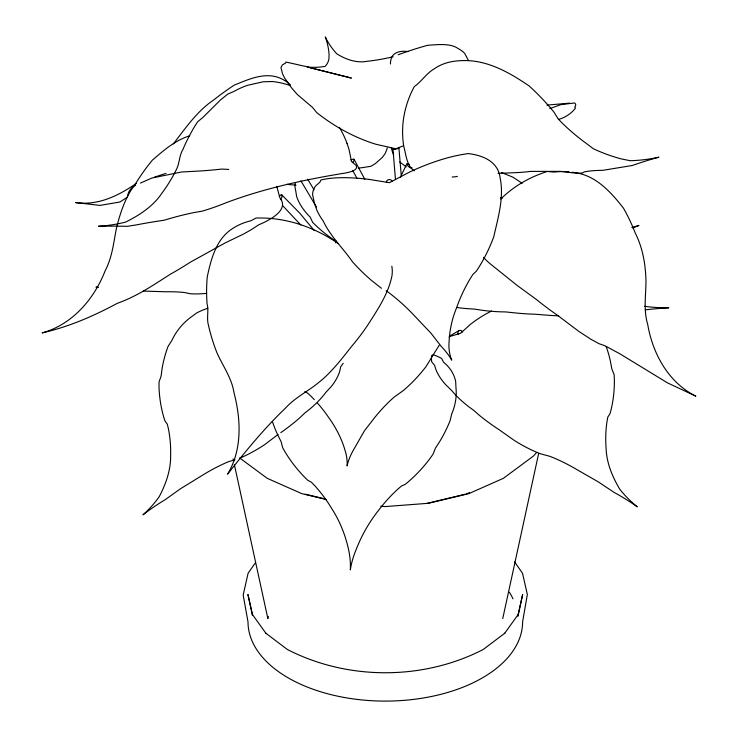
<?xml version="1.0" encoding="UTF-8"?>
<svg xmlns="http://www.w3.org/2000/svg" width="738" height="738" viewBox="0 0 738 738"><rect width="100%" height="100%" fill="white"/><g stroke="black" fill="none" stroke-linecap="round" stroke-linejoin="round"><path stroke-width="1.11" d="M386.398 182.36C386.315 179.177 391.02 178.439 392.118 181.336M409.295 164.389C404.064 161.511 409.341 169.242 412.035 167.812M502.744 618.592L538.694 453.316M517.975 616.35L522.679 594.459L518.002 614.985L518.233 614.422L504.488 633.582L504.82 633.176L483.242 649.486C423.031 680.501 347.58 680.501 287.359 649.486L265.781 633.176L266.114 633.582L252.368 614.422L252.599 614.985L247.922 594.459L252.387 615.234M268.364 616.396L267.857 618.592L234.361 464.562M335.642 242.83L336.491 241.178M400.448 177.148L406.841 163.799M280.569 199.638L281.87 197.24L282.036 195.238L280.966 194.804L279.287 196.188M343.216 363.271L340.559 367.017A66.355 33.93 -24.3 0 1 331.307 386.5L325.845 392.404A66.254 37.518 -32.6 0 1 304.895 412.911L299.434 418.114A132.609 80.101 -41.3 0 1 280.791 432.643M255.413 562.79L248.097 573.232L243.171 595.096L248.005 621.83A137.296 79.27 0 0 0 385.301 701.1A137.296 79.27 0 0 0 522.605 621.83L527.347 594.459L522.513 573.232L514.552 561.895M173.301 143.938C185.496 128.274 196.862 111.337 213.531 100.082A166.972 77.988 -48.7 0 1 234.269 85.119C248.974 79.141 266.473 71.069 281.999 79.04A63.2 42.481 -34.4 0 1 290.375 84.953M352.801 162.452L354.055 160.441L353.816 159.021L350.854 159.832M536.415 452.717L533.463 456.038L503.344 478.344L468.768 493.657L428.51 503.288L385.301 506.572L380.753 506.222M500.751 199.029C513.676 186.207 529.93 176.954 547.255 171.502M127.213 197.267L119.907 202.009L99.962 205.404L75.488 202.553C98.08 205.865 118.366 195.773 136.419 183.375M278.106 434.442L264.739 444.59A132.609 83.385 -51.1 0 1 239.518 458.28M449.433 336.15L458.971 330.661A3.053 2.454 60.1 0 1 462.634 331.999M395.448 179.279L392.967 149.131L398.935 148.366L401.232 175.164M398.935 148.366L397.441 148.698M135.635 185.367C131.678 187.12 128.144 191.271 127.711 195.644M466.398 493.934L469.543 492.541M402.837 146.013L395.9 148.772L375.974 144.279A113.956 68.274 34.3 0 1 316.639 112.499L312.598 107.471L297.368 94.547L291.565 87.877L284.471 77.813L282.405 73.468L280.966 67.518L282.405 64.879L285.735 62.951L285.938 62.066L287.479 62.389A159.168 2.131 14.4 0 1 302.239 65.737L310.071 67.25A155.681 21.181 17.2 0 0 321.989 66.807L325.006 66.466A139.012 42.703 21.7 0 0 328.973 58.32L329.074 54.787A130.543 67.712 29.8 0 0 325.292 36.9A132.609 92.933 -23.8 0 0 336.832 53.846C345.522 59.289 356.454 63.283 366.804 61.346A151.917 46.762 -25.1 0 0 389.959 57.509L393.206 56.752M189.721 135.783C175.21 140.275 163.596 150.451 152.36 160.164A166.972 133.873 -54.5 0 0 136.161 182.729C125.838 196.17 120.303 212.157 116.373 228.559C113.541 242.968 112.213 257.414 105.147 270.781C94.169 299.075 72.296 324.6 42.14 332.903C68.569 326.925 93.458 316.168 117.241 303.346C136.438 296.593 153.135 285.274 170.174 274.324A166.972 42.601 -40.7 0 0 190.266 262.239L225.136 242.931L242.968 234.324A63.2 17.02 -21.5 0 0 258.595 224.841C267.47 221.216 290.255 210.404 279.923 197.913L276.759 186.391M549.828 108.615L560.76 104.648L574.662 102.96A166.972 18.801 -1.5 0 1 575.437 106.069L574.708 107.075L575.446 108.163C571.267 113.578 565.096 117.683 558.472 119.408M154.196 177.24L166.022 173.365M398.16 54.741L408.059 51.291A154.602 27.712 -26 0 1 427.551 45.313C436.573 44.732 450.484 42.887 458.113 48.57A66.438 33.025 -24.3 0 1 464.709 53.459L468.492 60.516M427.284 503.288L465.281 494.202M457.385 176.382L455.143 176.816A110.608 35.562 -19 0 1 452.191 176.972M395.928 148.928L392.874 149.187M498.049 173.384L517.449 172.581A66.438 16.439 3 0 0 530.484 171.41L560.419 171.364L568.195 172.277A154.602 19.345 21.5 0 0 578.878 173.172L582.245 173.006L584.145 171.972A151.917 27.112 14.5 0 1 597.983 170.441L603.121 170.284L632.355 165.478A132.609 40.535 -11.8 0 1 658.896 157.194A130.543 113.468 0.6 0 1 630.197 160.7L620.962 158.836A139.012 112.111 26.1 0 1 593.389 148.772L585.483 142.812A155.681 113.68 39.6 0 1 561.858 122.729L558.14 118.883L553.961 112.139A159.168 105.774 47.2 0 0 529.109 85.931C509.238 72.379 486.693 59.427 461.637 60.645C451.914 60.903 442.099 63.154 434.11 68.938C426.25 73.431 421.647 81.531 414.304 86.586A113.956 100.276 -13.1 0 0 403.815 146.567C406.168 154.823 406.481 165.607 414.276 170.847M234.915 459.792L228.679 461.619A136.069 83.108 -43.4 0 0 204.435 474.045L180.607 488.676L165.174 499.7A136.069 66.171 -21.3 0 0 142.988 514.829A136.069 109.021 8.7 0 0 159.325 496.499C165.921 483.897 170.884 469.912 170.616 455.577A136.069 125.958 -21 0 0 168.393 428.695L167.305 424.175L164.989 420.964L163.984 417.948A132.609 125.146 -36.7 0 1 159.021 386.869L159.03 382.044L161.105 376.112L162.056 368.862A132.609 121.862 -17.4 0 1 168.07 346.39L171.945 340.329A66.254 58.385 -4.5 0 1 189.703 318.069L196.649 312.977A66.355 54.824 5.5 0 1 207.904 308.226M546.932 105.11L569.635 103.135M143.31 291.067L165.506 291.768A136.069 36.669 -15.8 0 1 184.841 292.562L190.21 293.752A132.609 32.97 -22.2 0 0 206.603 293.383M228.725 169.454L221.806 169.067A63.2 8.957 -5 0 1 200.515 170.967L181.53 172L151.908 178.042A166.972 5.111 -20.7 0 0 140.488 183.079M286.75 184.334L296.003 185.21M548.233 171.585L554.146 172.092A63.2 55.894 9 0 1 569.072 171.862M408.123 51.614C401.601 50.452 392.284 51.835 390.928 59.686A63.2 28.607 30.7 0 0 390.476 64.031M368.899 179.38L389.433 182.673L409.535 172.083A113.956 46.918 -29.4 0 1 468.492 153.569C482.975 155.497 497.984 161.29 500.143 177.876C504.192 197.673 498.095 217.424 493.833 236.529A159.168 143.486 -38.2 0 1 478.261 268.281L476.25 271.289L472.957 274.351L470.161 278.743A155.681 130.617 -34.3 0 0 457.468 305.347L454.193 314.084A139.012 100.313 -31.4 0 0 449.313 337.681L448.907 344.812A130.543 67.278 -29.7 0 0 451.739 360.126A132.609 51.642 18.7 0 0 441.084 346.214L431.047 333.29L412.265 313.466A151.917 109.408 34.8 0 0 389.581 293.198L386.168 290.698M305.32 494.202L325.44 499.017M326.436 499.543L301.833 493.657L267.267 478.344L239.859 458.086M310.255 67.804L351.417 78.071L307.054 66.927M501.333 172.48L512.753 177.092L516.646 179.602A132.609 35.055 39.4 0 1 522.19 183.328M304.849 391.601L307.598 393.086L311.104 396.361A136.069 104.565 21.1 0 1 314.296 399.636M338.355 243.632C314.425 226.99 285.348 217.037 256.04 218.051L250.865 220.782A63.2 53.939 22.1 0 0 232.784 228.42C216.252 238.743 211.077 258.992 207.277 276.787A166.972 162.498 11.2 0 0 207.083 303.844C208.992 311.002 206.336 318.309 208.485 325.366C210.57 334.591 213.337 343.64 216.806 352.432C222.747 366.002 231.741 377.791 234.066 393.003C241.012 419.608 242.304 449.811 227.572 474.174C245.643 451.158 264.222 428.455 285.421 408.169C295.043 397.496 307.838 391.472 318.687 382.533C331.565 372.312 341.445 359.249 351.519 346.519A166.972 119.971 -54.3 0 0 368.234 324.342C377.948 309.102 388.529 293.53 392.016 275.468A63.2 36.78 -33.9 0 0 391.813 266.206M406.278 166.945L399.765 161.973M381.445 288.3L371.666 280.569A154.602 121.475 42.5 0 1 352.543 261.879C343.105 248.116 330.356 236.381 323.244 221.022A66.438 39.179 26.1 0 1 317.082 210.727L314.489 203.402L312.626 194.832A65.968 29.603 20.5 0 1 315.864 185.736L319.895 182.194L320.882 180.044A110.608 31.55 16 0 1 368.889 179.371M281.796 194.887L299.776 213.19L314.287 230.588M282.709 205.681L300.883 225.09M307.635 179.186L314.065 189.823M300.892 180.81L316.427 206.981M354.074 159.362L364.84 179.306M352.681 170.423L356.952 178.328M393.705 154.888L393.206 153.799A136.069 84.722 -18.6 0 1 391.343 148.08M347.026 143.366L349.009 149.408L351.509 161.438L356.002 165.367A113.956 16.919 7.7 0 1 342.192 173.522C302.894 180.026 263.429 188.67 225.966 202.793A159.168 37.029 -33.3 0 1 201.972 211.179L194.537 212.47A155.681 36.356 -25.5 0 0 171.613 218.042L163.882 220.275A139.012 30.655 -14.2 0 0 136.576 224.869L127.36 226.317A130.543 23.062 1.1 0 0 98.495 226.252A132.609 104.123 16.8 0 0 125.635 222.083C139.297 215.284 153.015 206.437 161.631 193.568A151.917 125.635 -28.5 0 0 176.742 168.836C179.694 162.609 179.205 155.441 183.006 149.316A154.602 125.405 -41.5 0 1 194.767 126.281L197.636 121.788L202.922 117.425L220.496 99.944L227.904 94.012L234.121 91.355A66.438 54.944 -7.2 0 1 247.507 85.331L263.143 81.789L272.414 81.521A65.968 52.859 10.6 0 1 290.246 85.534M233.134 458.935L233.623 461.185M631.811 227.47A136.069 83.366 23.5 0 0 638.988 225.404A136.069 39.262 -4.9 0 0 632.78 228.033M558.657 315.781A132.609 43.228 23.7 0 1 550.705 315.44L534.626 314.204A132.609 46.107 15.4 0 1 512.818 312.663L505.336 311.897A66.254 23.662 7.4 0 1 475.032 309.157L465.826 308.539A66.355 23.588 -1.1 0 1 456.813 307.469M500.521 197.59A66.254 53.256 9.2 0 1 502.615 198.033M645.28 309.859A136.069 47.841 -4.4 0 1 668.803 307.801A136.069 108.615 -9.3 0 1 644.495 306.288M272.35 421.361A132.609 116.936 31.4 0 0 277.737 434.922L281.113 441.684L282.663 447.717L285.117 452.043A132.609 123.615 40.9 0 0 305.347 477.938L307.764 480.254L311.408 482.237L314.868 485.825A136.069 121.687 33 0 1 331.86 508.759C339.692 520.927 345.144 534.487 348.364 548.611A136.069 94.842 21.9 0 1 350.329 569.893A136.069 90.276 -23 0 1 356.399 548.952C361.777 535.188 369.12 522.292 378.29 510.724A136.069 117.121 -38.4 0 1 397.625 489.34L401.426 486.056L405.134 484.377L407.736 482.283A132.609 119.169 -47.4 0 0 430.226 458.197L433.095 454.101L435.383 448.224L439.553 441.785A132.609 112.48 -36.4 0 0 450.162 420.494L451.748 413.843A66.254 51.964 -29.5 0 0 456.001 388.142L455.641 381.195A66.355 46.457 -24.5 0 0 443.603 362.284L441.592 358.41A102.96 61.466 -20.8 0 0 432.883 354.554M295.301 182.959A66.254 30.406 20.7 0 0 295.726 190.81L296.621 196.437A66.355 38.191 22.5 0 0 310.264 217.24L312.617 222.295A102.96 70.387 25.1 0 0 334.277 240.173M358.327 168.098A136.069 42.472 19.4 0 0 365.808 167.083L370.919 166.271L375.273 163.651L382.469 157.314L385.162 153.522A136.069 84.012 23.3 0 0 387.275 147.932M98.108 287.239A136.069 103.514 7.1 0 1 95.968 287.147A136.069 39.704 5.2 0 1 98.108 287.35M491.609 310.993A102.96 78.376 -12.3 0 0 470.521 324.296L460.54 333.272L451.315 336.03A102.96 44.086 15.9 0 0 449.248 336.86M458.446 334.554A3.053 2.454 60.1 0 1 458.971 330.661M431.739 355.356A102.96 44.086 15.9 0 0 431.675 361.777L434.682 365.43A66.355 32.869 23.8 0 0 445.614 384.59L451.471 390.301A66.254 36.171 32.3 0 0 473.445 410.125L479.137 415.143A132.609 76.9 40.9 0 0 498.989 429.627L514.386 440.494A132.609 79.686 50.6 0 0 540.308 453.741L549.985 456.361A136.069 79.713 42.9 0 1 574.146 468.012L598.26 481.868L614.09 492.384A136.069 64.215 20.8 0 1 637.235 506.794A136.069 109.528 -7.1 0 1 619.625 489.008C612.365 476.693 606.562 462.901 606.119 448.492A136.069 125.026 24.9 0 1 606.996 421.555L607.844 416.998L610.003 413.714L610.852 410.669A132.609 123.846 40.4 0 0 614.367 379.461L614.136 374.636L611.784 368.779L610.474 361.555A132.609 121.06 21.2 0 0 606.221 346.611M439.147 345.31A132.609 93.781 -27.6 0 1 435.245 351.556L426.066 366.537A132.609 104.658 -33 0 1 403.861 390.134L393.843 397.339A136.069 98.827 -28.6 0 0 374.719 417.542L364.443 430.789L353.115 450.586A136.069 62.73 -20.2 0 0 347.1 465.973A136.069 68.468 17.1 0 0 345.08 450.484C341.629 438.354 335.661 427.173 328.309 416.988A136.069 104.565 21.1 0 0 317.358 402.976M572.282 172.222A63.2 55.894 9 0 1 575.465 172.729C596.286 175.764 611.138 192.415 623.398 208.051A166.972 150.248 50.5 0 1 635.215 232.977C642.826 247.986 645.602 264.564 645.981 281.381C645.87 296.039 643.388 310.08 647.761 324.692C652.733 353.797 668.527 382.616 695.86 396.177L667.521 382.884L620.058 353.908L605.022 345.781L599.044 343.705L591.027 339.342L579.09 331.574L557.301 315.144A166.972 68.366 46.8 0 1 536.572 299.619L517.154 285.44L489.571 263.309A63.2 22.86 27 0 1 483.473 257.359M339.434 127.453A110.608 83.043 26.3 0 1 347.044 143.357M509.331 592.19A132.194 76.318 0 0 1 512.984 598.841"/></g></svg>
